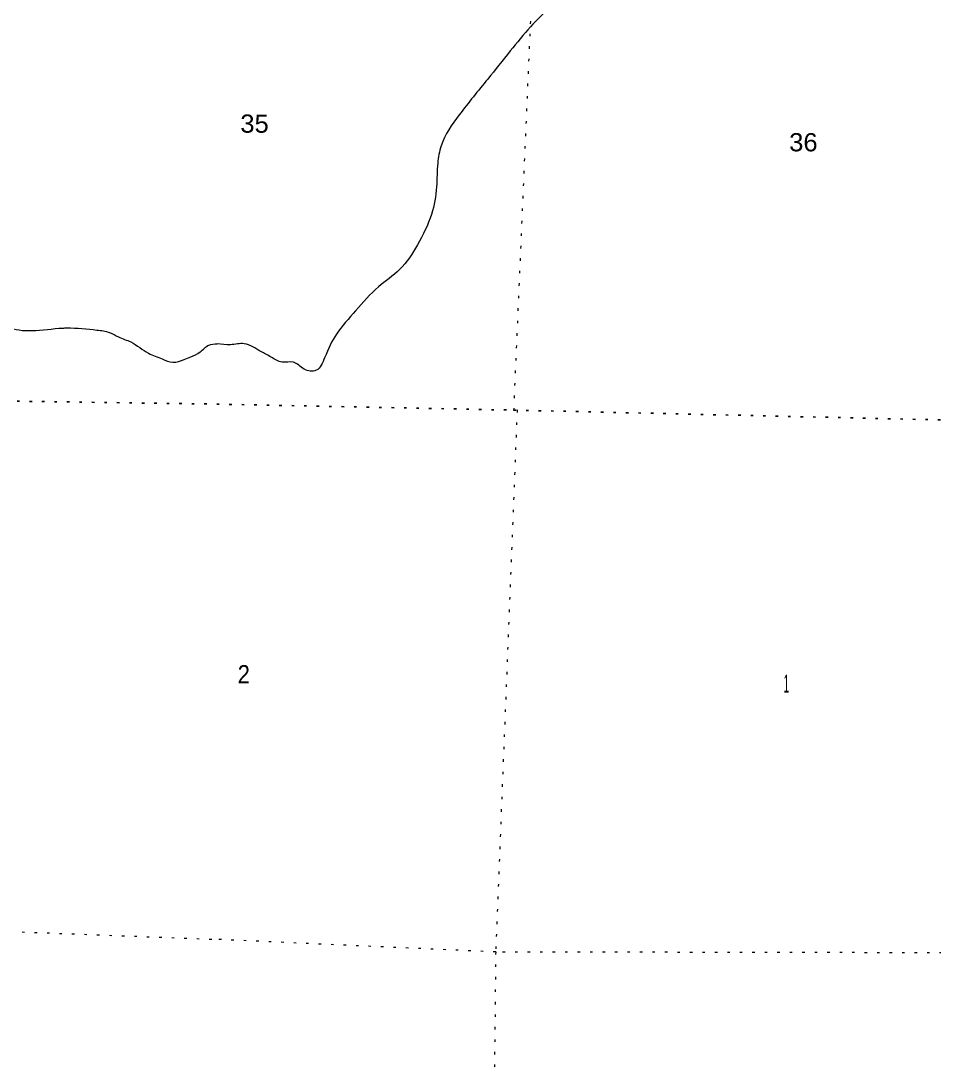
# Model space of a CAD drawing. Header units: feet. Extents: x -248627 to 3, y 0 to 184934.
# Drawn here: x -219077 to -210296, y 31777 to 41792 of the extents above; entities that cross this region are included whole.
import ezdxf

# ---------------------------------------------------------------- set-up
doc = ezdxf.new("R2010")
doc.units = ezdxf.units.FT
doc.header["$LTSCALE"] = 80
doc.linetypes.add('DOTTED', pattern=[1.5, 0.3, -1.2])
for name, color, linetype, lineweight in [('39', 7, 'Continuous', 13), ('6', 7, 'DOTTED', 25), ('7', 7, 'DOTTED', 13)]:
    doc.layers.add(name, color=color, linetype=linetype, lineweight=lineweight)

msp = doc.modelspace()

# ---------------------------------------------------------------- linework, layer by layer
at = {"layer": '39'}
for points in [[(-208499.24, 44709.58), (-208376.72, 44636.58), (-208331.14, 44457), (-208333.94, 44265.5), (-208391.35, 44015.73), (-208525.11, 43804.53), (-208733.12, 43656.07), (-208970.89, 43616.58), (-209152.06, 43627.3), (-209287.2, 43573.34), (-209480.85, 43487.33), (-209638.06, 43451.59), (-209769.2, 43387.54), (-209983, 43299.58), (-210291.43, 43215.99), (-210444.36, 43238.7), (-210611.29, 43287.66), (-210830.62, 43324.71), (-210999.71, 43335.38), (-211126.81, 43277.36), (-211368.37, 43294.33), (-211581.91, 43268.87), (-211835.89, 43203.23), (-212126.03, 43157.88), (-212343.58, 43136.46), (-212541.16, 43076.67), (-212781.01, 43019.05), (-212974.84, 42890.71), (-213324.67, 42531.08), (-213409.75, 42406.39), (-213541.03, 42310.08), (-213995.7, 41918.56), (-214175.66, 41735.74), (-214371.93, 41502.58), (-214588.49, 41233.2), (-214861.74, 40889.44), (-215036.13, 40591.69), (-215069.03, 40424.48), (-215080.03, 40198.74), (-215129.45, 39932.81), (-215263.55, 39640.97), (-215435.68, 39401.68), (-215637.72, 39237.08), (-215858.15, 39006.02), (-216042.3, 38782.89), (-216156, 38555.49), (-216237.04, 38434.82), (-216353.78, 38445.31), (-216456.2, 38512.19), (-216564.93, 38512.57), (-216671.45, 38561.32), (-216769.9, 38614.08), (-216928.66, 38689.22), (-217061.59, 38679.6), (-217188.3, 38688.53)], [(-221199.9, 41425.05), (-221179.99, 41412.58), (-221100.71, 41241.89), (-221010.68, 41105.2), (-220797.43, 40879.5), (-220605.68, 40688.46), (-220320.43, 40435.16), (-220187.18, 40343.94), (-220066.14, 40246.91), (-219821.06, 40103.13), (-219799.13, 40090.61), (-219727.87, 40024.77), (-219694.73, 39967.74), (-219650.68, 39850.1), (-219538.5, 39610.3), (-219471.98, 39508.32), (-219442.35, 39477.52), (-219406.13, 39372.11), (-219361.17, 39198.07), (-219269.84, 38922.45), (-219236.58, 38871.46), (-219208.69, 38854.8), (-218971.64, 38815.87), (-218672.86, 38840.14), (-218634.55, 38841.4), (-218344.71, 38821.54), (-218224.26, 38797.01), (-218138.43, 38755.04), (-218020.47, 38706.4), (-217849.26, 38598.3), (-217717.32, 38543.33), (-217615.17, 38511.11), (-217505.78, 38539.14), (-217442.82, 38564.06), (-217353.21, 38610.6), (-217269.27, 38677.39), (-217188.3, 38688.53)]]:
    msp.add_spline(points, degree=3, dxfattribs=at)
at = {"layer": '6'}
for points in [[(-224892.19, 38239.09), (-219593.4, 38144.15), (-217192.83, 38109.41)], [(-217192.83, 38109.41), (-214339.71, 38051.7), (-209052.56, 37930.45), (-203778.87, 37964.48), (-198540.23, 37799.05), (-193081.89, 37687.29), (-187737.96, 37664.63), (-186171.97, 37661.56)]]:
    msp.add_lwpolyline(points, dxfattribs=at)
at = {"layer": '7'}
for p, q in [((-214178.59, 41788.19), (-214339.71, 38051.7)), ((-220144.12, 33079.05), (-217241.56, 32967.6))]:
    msp.add_line(p, q, dxfattribs=at)
for points in [[(-214305.47, 38053.6), (-214511.91, 32844.62), (-214566.13, 27494.58), (-214688.44, 22233.48)], [(-187975.3, 32774.28), (-193432.72, 33111.82), (-198662.05, 32601.88), (-203942.92, 32781.57), (-209260.78, 32834.96), (-214511.91, 32844.62), (-217241.56, 32967.6)]]:
    msp.add_lwpolyline(points, dxfattribs=at)

# ---------------------------------------------------------------- texts
for s, width, p in [('35', 1.05, (-216967.15, 40717.61)), ('36', 1.05, (-211690.49, 40538.75)), ('2', 0.9, (-216992.43, 35426.64)), ('1', 0.4, (-211744.17, 35336.1))]:
    msp.add_text(s, height=175, rotation=359.8, dxfattribs=dict(at, width=width)).set_placement(p)

doc.saveas('drawing.dxf')
